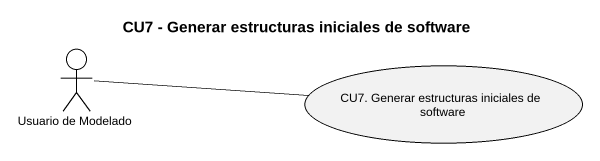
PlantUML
@startuml
title CU7 - Generar estructuras iniciales de software
actor "Usuario de Modelado" as Usuario_de_Modelado
usecase "CU7. Generar estructuras iniciales de software" as CU7_Generar_estructuras
Usuario_de_Modelado -right- CU7_Generar_estructuras
Usuario_de_Modelado -right- CU7_Generar_estructuras
@enduml
